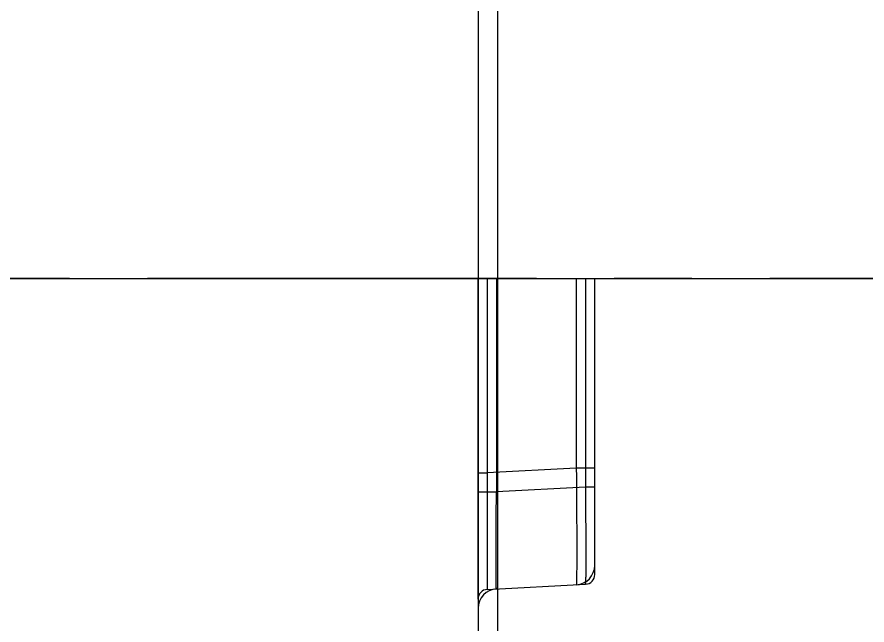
# Model space of a CAD drawing. Header units: millimetres. Extents: x 30214 to 31354, y -22640 to -21834.
# Drawn here: x 30405.49 to 30449.19, y -22068.61 to -22037.39 of the extents above; entities that cross this region are included whole.
import ezdxf

# ---------------------------------------------------------------- set-up
doc = ezdxf.new("R2010")
doc.units = ezdxf.units.MM
doc.header["$LTSCALE"] = 8
doc.linetypes.add('CENTER', pattern=[2, 1.25, -0.25, 0.25, -0.25])
doc.layers.add('Cav-cor', color=30, linetype='Continuous')
doc.layers.add('CL', color=1, linetype='Continuous')
doc.layers.add('dim', color=3, linetype='Continuous', lineweight=15)

# ---------------------------------------------------------------- blocks, each defined once
blk = doc.blocks.new('20160903.110915')
at = {"layer": 'Cav-cor', "color": 241}
for p, q in [((-0.816, 33.945), (-0.816, 50.419)), ((-0.342, 50.419), (-0.342, 40.436)), ((0.132, 50.419), (0.132, 39.462)), ((4.236, 50.419), (4.236, 40.676)), ((4.71, 50.419), (4.71, 39.702)), ((5.184, 35.208), (5.184, 50.419)), ((4.236, 40.676), (-0.342, 40.436)), ((5.184, 40.676), (4.236, 40.676)), ((-0.816, 40.436), (-0.342, 40.436)), ((-0.816, 39.462), (0.132, 39.462)), ((4.71, 39.702), (0.132, 39.462)), ((5.184, 39.702), (4.71, 39.702)), ((-0.342, 34.444), (4.71, 34.709)), ((4.715, 34.843), (4.716, 34.852)), ((-0.816, 33.945), (-0.816, -13.107))]:
    blk.add_line(p, q, dxfattribs=at)
for centre, radius, start, end in [((4.184, 35.682), 1, 273, 0), ((4.684, 35.208), 0.5, 273, 0), ((0.184, 33.47), 1, 93, 180), ((-0.316, 33.945), 0.5, 93, 180)]:
    blk.add_arc(centre, radius, start, end, dxfattribs=at)
for points, knots in [([(4.236, 40.676), (4.24, 40.286), (4.246, 39.522), (4.253, 38.412), (4.256, 37.535), (4.258, 36.887), (4.258, 36.452), (4.258, 36.059), (4.257, 35.71), (4.255, 35.408), (4.253, 35.188), (4.251, 35.039), (4.249, 34.947), (4.248, 34.868), (4.246, 34.804), (4.244, 34.754), (4.242, 34.72), (4.24, 34.701), (4.239, 34.692), (4.238, 34.687), (4.237, 34.684), (4.236, 34.684)], [0, 0, 0, 0, 0.194979, 0.382531, 0.555432, 0.634266, 0.706992, 0.772898, 0.831356, 0.881795, 0.923739, 0.941395, 0.956785, 0.969873, 0.980626, 0.989023, 0.995047, 0.997166, 0.99869, 0.999624, 1, 1, 1, 1]), ([(-0.342, 40.436), (-0.344, 40.046), (-0.347, 39.281), (-0.35, 38.339), (-0.351, 37.619), (-0.352, 37.116), (-0.353, 36.645), (-0.353, 36.211), (-0.353, 35.817), (-0.352, 35.468), (-0.352, 35.167), (-0.351, 34.947), (-0.349, 34.798), (-0.349, 34.706), (-0.348, 34.627), (-0.347, 34.563), (-0.346, 34.518), (-0.345, 34.49), (-0.345, 34.474), (-0.344, 34.461), (-0.344, 34.452), (-0.343, 34.448), (-0.343, 34.444), (-0.342, 34.444)], [0, 0, 0, 0, 0.195135, 0.382798, 0.471543, 0.555758, 0.634608, 0.707341, 0.773244, 0.831693, 0.882111, 0.92403, 0.941668, 0.957037, 0.970103, 0.980833, 0.989197, 0.992487, 0.995182, 0.99728, 0.998781, 0.999685, 1, 1, 1, 1]), ([(0.132, 34.469), (0.131, 34.469), (0.13, 34.471), (0.128, 34.478), (0.126, 34.497), (0.124, 34.526), (0.122, 34.568), (0.12, 34.621), (0.119, 34.686), (0.117, 34.763), (0.115, 34.888), (0.113, 35.071), (0.111, 35.321), (0.11, 35.612), (0.11, 35.941), (0.11, 36.303), (0.112, 36.843), (0.116, 37.575), (0.122, 38.5), (0.128, 39.137), (0.132, 39.462)], [0, 0, 0, 0, 0.000382, 0.001302, 0.004905, 0.010887, 0.019241, 0.029954, 0.043003, 0.058357, 0.075981, 0.117876, 0.168287, 0.226733, 0.292653, 0.365403, 0.444281, 0.617284, 0.804944, 1, 1, 1, 1]), ([(4.71, 39.702), (4.712, 39.377), (4.715, 38.74), (4.718, 37.816), (4.72, 37.084), (4.721, 36.544), (4.721, 36.182), (4.721, 35.854), (4.72, 35.563), (4.72, 35.312), (4.719, 35.129), (4.717, 35.004), (4.717, 34.927), (4.716, 34.862), (4.715, 34.808), (4.714, 34.767), (4.713, 34.739), (4.712, 34.723), (4.712, 34.715), (4.711, 34.712), (4.711, 34.709), (4.71, 34.709)], [0, 0, 0, 0, 0.195043, 0.382638, 0.555557, 0.634397, 0.707123, 0.773032, 0.831488, 0.881926, 0.923864, 0.941518, 0.956903, 0.969985, 0.980732, 0.98912, 0.99513, 0.99724, 0.998752, 0.999668, 1, 1, 1, 1]), ([(4.71, 34.709), (4.711, 34.709), (4.711, 34.713), (4.712, 34.718), (4.712, 34.729), (4.713, 34.744), (4.714, 34.763), (4.715, 34.796), (4.715, 34.823), (4.715, 34.843)], [0, 0, 0, 0, 0.016855, 0.064304, 0.142823, 0.25243, 0.393058, 0.564624, 1, 1, 1, 1])]:
    blk.add_open_spline(points, degree=3, knots=knots, dxfattribs=at)

msp = doc.modelspace()

# ---------------------------------------------------------------- linework, layer by layer
at = {"linetype": 'Continuous'}
for p, q in [((30429.192, -21969.813), (30429.192, -22196.813)), ((30430.192, -21969.813), (30430.192, -22196.813))]:
    msp.add_line(p, q, dxfattribs=at)
at = {"layer": 'Cav-cor', "color": 241}
for p, q in [((30389.192, -22050.813), (30465.192, -22050.813)), ((30429.192, -22050.813), (30429.192, -22130.813))]:
    msp.add_line(p, q, dxfattribs=at)
at = {"layer": 'CL', "color": 0, "linetype": 'CENTER', "ltscale": 2}
msp.add_line((30560.192, -22050.813), (30244.192, -22050.813), dxfattribs=at)

# ---------------------------------------------------------------- block references
at = {"layer": 'dim'}
msp.add_blockref('20160903.110915', (30430.008, -22101.232), dxfattribs=at)

doc.saveas('drawing.dxf')
